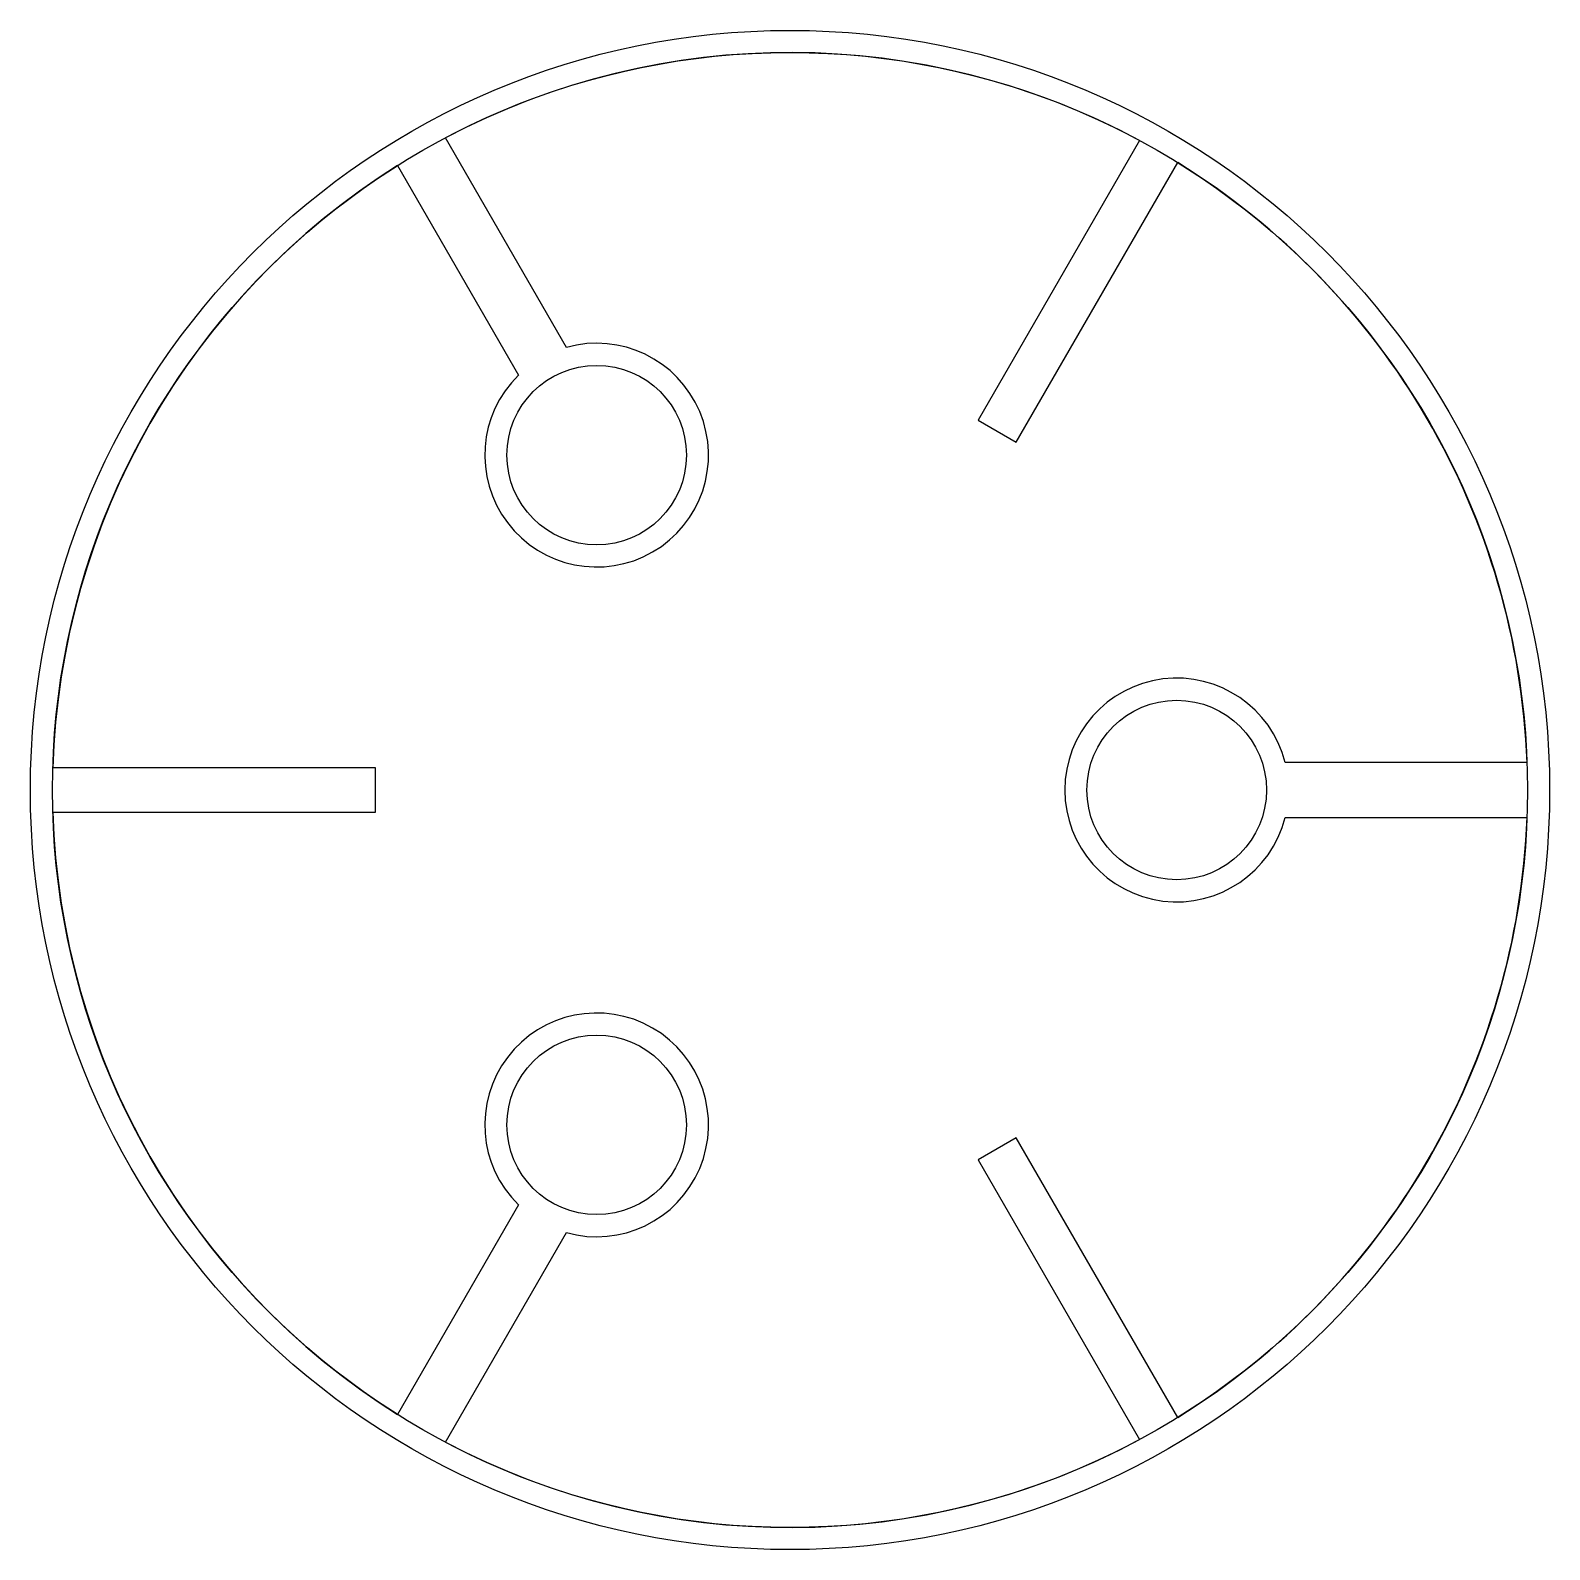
# Model space of a CAD drawing. Header units: millimetres. Extents: x -27.5 to 27.5, y -27.5 to 27.5.
import ezdxf

# ---------------------------------------------------------------- set-up
doc = ezdxf.new("R2010")
doc.units = ezdxf.units.MM
doc.layers.get('0').update_dxf_attribs({"linetype": 'CONTINUOUS'})

msp = doc.modelspace()

# ---------------------------------------------------------------- linework, layer by layer
for p, q in [((-8.096, 16.023), (-12.475, 23.607)), ((12.651, 23.512), (6.807, 13.39)), ((-14.207, 22.607), (-9.828, 15.023)), ((8.193, 12.59), (14.037, 22.712)), ((6.807, 13.39), (8.193, 12.59)), ((-15, 0.8), (-26.688, 0.8)), ((-15, -0.8), (-15, 0.8)), ((26.681, 1), (17.925, 1)), ((-26.688, -0.8), (-15, -0.8)), ((17.925, -1), (26.681, -1)), ((8.193, -12.59), (6.807, -13.39)), ((14.037, -22.712), (8.193, -12.59)), ((6.807, -13.39), (12.651, -23.512)), ((-9.828, -15.023), (-14.207, -22.607)), ((-12.475, -23.607), (-8.096, -16.023))]:
    msp.add_line(p, q)
for centre, radius in [((0, 0), 27.5), ((0, 0), 26.7), ((-7, 12.124), 3.25), ((14, 0), 3.25), ((-7, -12.124), 3.25)]:
    msp.add_circle(centre, radius)
for centre, radius, start, end in [((0, 0), 26.7, 61.717, 117.8536), ((0, 0), 26.7, 122.1464, 178.283), ((0, 0), 26.7, 2.1464, 58.283), ((-7, 12.124), 4.05, -225.7051, 105.7051), ((14, 0), 4.05, 14.2949, 345.7051), ((0, 0), 26.7, 181.717, 237.8536), ((0, 0), 26.7, 301.717, 357.8536), ((-7, -12.124), 4.05, -105.7051, 225.7051), ((0, 0), 26.7, 242.1464, 298.283)]:
    msp.add_arc(centre, radius, start, end)

doc.saveas('drawing.dxf')
